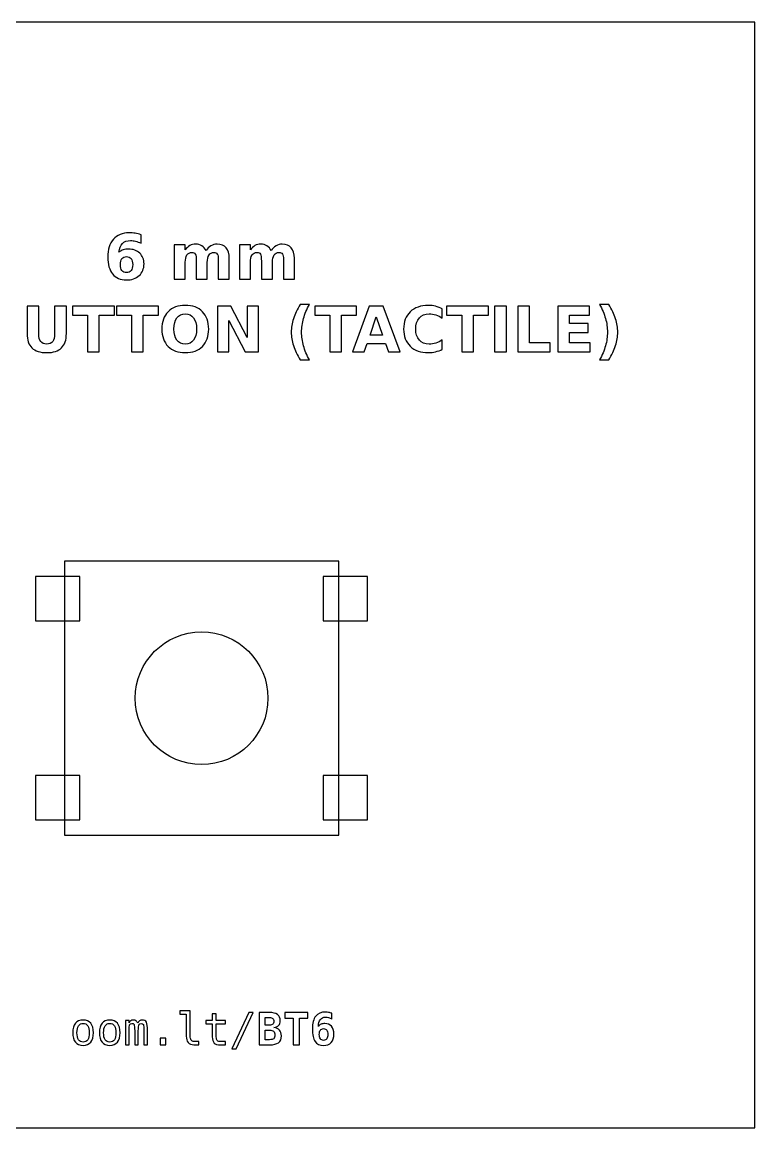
# Model space of a CAD drawing. Extents: x -117.5 to -92.5, y -161 to -136.
# Drawn here: x -109.05 to -92.5, y -161 to -136 of the extents above; entities that cross this region are included whole.
import ezdxf

# ---------------------------------------------------------------- set-up
doc = ezdxf.new("R2010")
doc.units = 0
doc.header["$MEASUREMENT"] = 0
doc.layers.add('LAYER_1', color=7, linetype='CONTINUOUS')

msp = doc.modelspace()

# ---------------------------------------------------------------- linework, layer by layer
at = {"layer": 'LAYER_1', "color": 7}
for points in [[(-117.5, -161), (-92.5, -161), (-92.5, -136), (-117.5, -136), (-117.5, -161)], [(-108.1, -154.3855), (-101.9, -154.3855), (-101.9, -148.1855), (-108.1, -148.1855), (-108.1, -154.3855)], [(-108.75, -149.5355), (-107.75, -149.5355), (-107.75, -148.5355), (-108.75, -148.5355), (-108.75, -149.5355)], [(-102.25, -149.5355), (-101.25, -149.5355), (-101.25, -148.5355), (-102.25, -148.5355), (-102.25, -149.5355)], [(-108.75, -154.0355), (-107.75, -154.0355), (-107.75, -153.0355), (-108.75, -153.0355), (-108.75, -154.0355)], [(-102.25, -154.0355), (-101.25, -154.0355), (-101.25, -153.0355), (-102.25, -153.0355), (-102.25, -154.0355)]]:
    msp.add_lwpolyline(points, close=True, dxfattribs=at)
msp.add_ellipse((-105, -151.2855), major_axis=(0, 1.5), ratio=1, dxfattribs=at)
at = {"layer": 'LAYER_1'}
for points, knots in [([(-106.3686, -140.8082), (-106.3686, -140.8082), (-106.3686, -140.9985), (-106.3686, -140.9985), (-106.3686, -140.9985), (-106.4123, -140.9778), (-106.4532, -140.9625), (-106.4918, -140.9526), (-106.4918, -140.9526), (-106.5304, -140.9427), (-106.5682, -140.9378), (-106.6049, -140.9378), (-106.6049, -140.9378), (-106.684, -140.9378), (-106.7453, -140.9597), (-106.7895, -141.0037), (-106.7895, -141.0037), (-106.8335, -141.0474), (-106.8594, -141.1125), (-106.8667, -141.1989), (-106.8667, -141.1989), (-106.8364, -141.1765), (-106.8034, -141.1596), (-106.7681, -141.1483), (-106.7681, -141.1483), (-106.7329, -141.137), (-106.6943, -141.1314), (-106.6524, -141.1314), (-106.6524, -141.1314), (-106.5473, -141.1314), (-106.4624, -141.1622), (-106.398, -141.2238), (-106.398, -141.2238), (-106.3333, -141.2852), (-106.3011, -141.3658), (-106.3011, -141.4656), (-106.3011, -141.4656), (-106.3011, -141.5759), (-106.3371, -141.6641), (-106.4093, -141.7306), (-106.4093, -141.7306), (-106.4812, -141.7969), (-106.5781, -141.8301), (-106.6992, -141.8301), (-106.6992, -141.8301), (-106.8328, -141.8301), (-106.9363, -141.7849), (-107.0097, -141.6946), (-107.0097, -141.6946), (-107.0828, -141.6045), (-107.1195, -141.4764), (-107.1195, -141.3106), (-107.1195, -141.3106), (-107.1195, -141.1408), (-107.0767, -141.0072), (-106.9911, -140.9101), (-106.9911, -140.9101), (-106.9053, -140.8129), (-106.7879, -140.7642), (-106.6386, -140.7642), (-106.6386, -140.7642), (-106.5913, -140.7642), (-106.5454, -140.768), (-106.5007, -140.7753), (-106.5007, -140.7753), (-106.4563, -140.7826), (-106.4123, -140.7936), (-106.3686, -140.8082)], [0, 0, 0, 0, 0.0588235, 0.0588235, 0.0588235, 0.0588235, 0.1176471, 0.1176471, 0.1176471, 0.1176471, 0.1764706, 0.1764706, 0.1764706, 0.1764706, 0.2352941, 0.2352941, 0.2352941, 0.2352941, 0.2941176, 0.2941176, 0.2941176, 0.2941176, 0.3529412, 0.3529412, 0.3529412, 0.3529412, 0.4117647, 0.4117647, 0.4117647, 0.4117647, 0.4705882, 0.4705882, 0.4705882, 0.4705882, 0.5294118, 0.5294118, 0.5294118, 0.5294118, 0.5882353, 0.5882353, 0.5882353, 0.5882353, 0.6470588, 0.6470588, 0.6470588, 0.6470588, 0.7058824, 0.7058824, 0.7058824, 0.7058824, 0.7647059, 0.7647059, 0.7647059, 0.7647059, 0.8235294, 0.8235294, 0.8235294, 0.8235294, 0.8823529, 0.8823529, 0.8823529, 0.8823529, 0.9411765, 0.9411765, 0.9411765, 0.9411765, 1, 1, 1, 1]), ([(-104.9001, -141.1666), (-104.8688, -141.1189), (-104.8319, -141.0824), (-104.7888, -141.0575), (-104.7888, -141.0575), (-104.7458, -141.0323), (-104.6988, -141.0199), (-104.6473, -141.0199), (-104.6473, -141.0199), (-104.5586, -141.0199), (-104.4911, -141.0472), (-104.4448, -141.102), (-104.4448, -141.102), (-104.3984, -141.1565), (-104.3751, -141.236), (-104.3751, -141.3402), (-104.3751, -141.3402), (-104.3751, -141.3402), (-104.3751, -141.8101), (-104.3751, -141.8101), (-104.3751, -141.8101), (-104.3751, -141.8101), (-104.6233, -141.8101), (-104.6233, -141.8101), (-104.6233, -141.8101), (-104.6233, -141.8101), (-104.6233, -141.4077), (-104.6233, -141.4077), (-104.6233, -141.4077), (-104.6228, -141.4018), (-104.6226, -141.3957), (-104.6223, -141.3891), (-104.6223, -141.3891), (-104.6221, -141.3828), (-104.6219, -141.3736), (-104.6219, -141.3616), (-104.6219, -141.3616), (-104.6219, -141.307), (-104.6298, -141.2673), (-104.6461, -141.2428), (-104.6461, -141.2428), (-104.6621, -141.2181), (-104.6879, -141.2059), (-104.7237, -141.2059), (-104.7237, -141.2059), (-104.7707, -141.2059), (-104.8067, -141.2252), (-104.8323, -141.2638), (-104.8323, -141.2638), (-104.8577, -141.3023), (-104.8709, -141.3581), (-104.8719, -141.4312), (-104.8719, -141.4312), (-104.8719, -141.4312), (-104.8719, -141.8101), (-104.8719, -141.8101), (-104.8719, -141.8101), (-104.8719, -141.8101), (-105.12, -141.8101), (-105.12, -141.8101), (-105.12, -141.8101), (-105.12, -141.8101), (-105.12, -141.4077), (-105.12, -141.4077), (-105.12, -141.4077), (-105.12, -141.3223), (-105.1273, -141.2673), (-105.1421, -141.2428), (-105.1421, -141.2428), (-105.1567, -141.2181), (-105.1828, -141.2059), (-105.2204, -141.2059), (-105.2204, -141.2059), (-105.2679, -141.2059), (-105.3044, -141.2254), (-105.33, -141.2642), (-105.33, -141.2642), (-105.3556, -141.303), (-105.3686, -141.3583), (-105.3686, -141.4305), (-105.3686, -141.4305), (-105.3686, -141.4305), (-105.3686, -141.8101), (-105.3686, -141.8101), (-105.3686, -141.8101), (-105.3686, -141.8101), (-105.6167, -141.8101), (-105.6167, -141.8101), (-105.6167, -141.8101), (-105.6167, -141.8101), (-105.6167, -141.0385), (-105.6167, -141.0385), (-105.6167, -141.0385), (-105.6167, -141.0385), (-105.3686, -141.0385), (-105.3686, -141.0385), (-105.3686, -141.0385), (-105.3686, -141.0385), (-105.3686, -141.1516), (-105.3686, -141.1516), (-105.3686, -141.1516), (-105.3382, -141.1078), (-105.3034, -141.0752), (-105.2641, -141.053), (-105.2641, -141.053), (-105.2249, -141.0309), (-105.1816, -141.0199), (-105.1343, -141.0199), (-105.1343, -141.0199), (-105.0812, -141.0199), (-105.0339, -141.0328), (-104.9932, -141.0585), (-104.9932, -141.0585), (-104.9523, -141.0843), (-104.9212, -141.1203), (-104.9001, -141.1666)], [0, 0, 0, 0, 0.0344828, 0.0344828, 0.0344828, 0.0344828, 0.0689655, 0.0689655, 0.0689655, 0.0689655, 0.1034483, 0.1034483, 0.1034483, 0.1034483, 0.137931, 0.137931, 0.137931, 0.137931, 0.1724138, 0.1724138, 0.1724138, 0.1724138, 0.2068966, 0.2068966, 0.2068966, 0.2068966, 0.2413793, 0.2413793, 0.2413793, 0.2413793, 0.2758621, 0.2758621, 0.2758621, 0.2758621, 0.3103448, 0.3103448, 0.3103448, 0.3103448, 0.3448276, 0.3448276, 0.3448276, 0.3448276, 0.3793103, 0.3793103, 0.3793103, 0.3793103, 0.4137931, 0.4137931, 0.4137931, 0.4137931, 0.4482759, 0.4482759, 0.4482759, 0.4482759, 0.4827586, 0.4827586, 0.4827586, 0.4827586, 0.5172414, 0.5172414, 0.5172414, 0.5172414, 0.5517241, 0.5517241, 0.5517241, 0.5517241, 0.5862069, 0.5862069, 0.5862069, 0.5862069, 0.6206897, 0.6206897, 0.6206897, 0.6206897, 0.6551724, 0.6551724, 0.6551724, 0.6551724, 0.6896552, 0.6896552, 0.6896552, 0.6896552, 0.7241379, 0.7241379, 0.7241379, 0.7241379, 0.7586207, 0.7586207, 0.7586207, 0.7586207, 0.7931034, 0.7931034, 0.7931034, 0.7931034, 0.8275862, 0.8275862, 0.8275862, 0.8275862, 0.862069, 0.862069, 0.862069, 0.862069, 0.8965517, 0.8965517, 0.8965517, 0.8965517, 0.9310345, 0.9310345, 0.9310345, 0.9310345, 0.9655172, 0.9655172, 0.9655172, 0.9655172, 1, 1, 1, 1]), ([(-103.4297, -141.1666), (-103.3984, -141.1189), (-103.3615, -141.0824), (-103.3184, -141.0575), (-103.3184, -141.0575), (-103.2754, -141.0323), (-103.2284, -141.0199), (-103.1769, -141.0199), (-103.1769, -141.0199), (-103.0882, -141.0199), (-103.0207, -141.0472), (-102.9744, -141.102), (-102.9744, -141.102), (-102.928, -141.1565), (-102.9047, -141.236), (-102.9047, -141.3402), (-102.9047, -141.3402), (-102.9047, -141.3402), (-102.9047, -141.8101), (-102.9047, -141.8101), (-102.9047, -141.8101), (-102.9047, -141.8101), (-103.1529, -141.8101), (-103.1529, -141.8101), (-103.1529, -141.8101), (-103.1529, -141.8101), (-103.1529, -141.4077), (-103.1529, -141.4077), (-103.1529, -141.4077), (-103.1524, -141.4018), (-103.1522, -141.3957), (-103.1519, -141.3891), (-103.1519, -141.3891), (-103.1517, -141.3828), (-103.1515, -141.3736), (-103.1515, -141.3616), (-103.1515, -141.3616), (-103.1515, -141.307), (-103.1594, -141.2673), (-103.1757, -141.2428), (-103.1757, -141.2428), (-103.1917, -141.2181), (-103.2175, -141.2059), (-103.2533, -141.2059), (-103.2533, -141.2059), (-103.3003, -141.2059), (-103.3363, -141.2252), (-103.3619, -141.2638), (-103.3619, -141.2638), (-103.3873, -141.3023), (-103.4005, -141.3581), (-103.4015, -141.4312), (-103.4015, -141.4312), (-103.4015, -141.4312), (-103.4015, -141.8101), (-103.4015, -141.8101), (-103.4015, -141.8101), (-103.4015, -141.8101), (-103.6496, -141.8101), (-103.6496, -141.8101), (-103.6496, -141.8101), (-103.6496, -141.8101), (-103.6496, -141.4077), (-103.6496, -141.4077), (-103.6496, -141.4077), (-103.6496, -141.3223), (-103.6569, -141.2673), (-103.6717, -141.2428), (-103.6717, -141.2428), (-103.6863, -141.2181), (-103.7124, -141.2059), (-103.75, -141.2059), (-103.75, -141.2059), (-103.7975, -141.2059), (-103.834, -141.2254), (-103.8596, -141.2642), (-103.8596, -141.2642), (-103.8852, -141.303), (-103.8982, -141.3583), (-103.8982, -141.4305), (-103.8982, -141.4305), (-103.8982, -141.4305), (-103.8982, -141.8101), (-103.8982, -141.8101), (-103.8982, -141.8101), (-103.8982, -141.8101), (-104.1463, -141.8101), (-104.1463, -141.8101), (-104.1463, -141.8101), (-104.1463, -141.8101), (-104.1463, -141.0385), (-104.1463, -141.0385), (-104.1463, -141.0385), (-104.1463, -141.0385), (-103.8982, -141.0385), (-103.8982, -141.0385), (-103.8982, -141.0385), (-103.8982, -141.0385), (-103.8982, -141.1516), (-103.8982, -141.1516), (-103.8982, -141.1516), (-103.8678, -141.1078), (-103.833, -141.0752), (-103.7937, -141.053), (-103.7937, -141.053), (-103.7545, -141.0309), (-103.7112, -141.0199), (-103.6639, -141.0199), (-103.6639, -141.0199), (-103.6108, -141.0199), (-103.5635, -141.0328), (-103.5228, -141.0585), (-103.5228, -141.0585), (-103.4819, -141.0843), (-103.4508, -141.1203), (-103.4297, -141.1666)], [0, 0, 0, 0, 0.0344828, 0.0344828, 0.0344828, 0.0344828, 0.0689655, 0.0689655, 0.0689655, 0.0689655, 0.1034483, 0.1034483, 0.1034483, 0.1034483, 0.137931, 0.137931, 0.137931, 0.137931, 0.1724138, 0.1724138, 0.1724138, 0.1724138, 0.2068966, 0.2068966, 0.2068966, 0.2068966, 0.2413793, 0.2413793, 0.2413793, 0.2413793, 0.2758621, 0.2758621, 0.2758621, 0.2758621, 0.3103448, 0.3103448, 0.3103448, 0.3103448, 0.3448276, 0.3448276, 0.3448276, 0.3448276, 0.3793103, 0.3793103, 0.3793103, 0.3793103, 0.4137931, 0.4137931, 0.4137931, 0.4137931, 0.4482759, 0.4482759, 0.4482759, 0.4482759, 0.4827586, 0.4827586, 0.4827586, 0.4827586, 0.5172414, 0.5172414, 0.5172414, 0.5172414, 0.5517241, 0.5517241, 0.5517241, 0.5517241, 0.5862069, 0.5862069, 0.5862069, 0.5862069, 0.6206897, 0.6206897, 0.6206897, 0.6206897, 0.6551724, 0.6551724, 0.6551724, 0.6551724, 0.6896552, 0.6896552, 0.6896552, 0.6896552, 0.7241379, 0.7241379, 0.7241379, 0.7241379, 0.7586207, 0.7586207, 0.7586207, 0.7586207, 0.7931034, 0.7931034, 0.7931034, 0.7931034, 0.8275862, 0.8275862, 0.8275862, 0.8275862, 0.862069, 0.862069, 0.862069, 0.862069, 0.8965517, 0.8965517, 0.8965517, 0.8965517, 0.9310345, 0.9310345, 0.9310345, 0.9310345, 0.9655172, 0.9655172, 0.9655172, 0.9655172, 1, 1, 1, 1]), ([(-106.6964, -141.3023), (-106.743, -141.3023), (-106.7778, -141.3174), (-106.8008, -141.3475), (-106.8008, -141.3475), (-106.8241, -141.3776), (-106.8356, -141.4228), (-106.8356, -141.4827), (-106.8356, -141.4827), (-106.8356, -141.5429), (-106.8241, -141.5881), (-106.8008, -141.6182), (-106.8008, -141.6182), (-106.7778, -141.6483), (-106.743, -141.6633), (-106.6964, -141.6633), (-106.6964, -141.6633), (-106.6496, -141.6633), (-106.6146, -141.6483), (-106.5915, -141.6182), (-106.5915, -141.6182), (-106.5682, -141.5881), (-106.5567, -141.5429), (-106.5567, -141.4827), (-106.5567, -141.4827), (-106.5567, -141.4228), (-106.5682, -141.3776), (-106.5915, -141.3475), (-106.5915, -141.3475), (-106.6146, -141.3174), (-106.6496, -141.3023), (-106.6964, -141.3023)], [0, 0, 0, 0, 0.125, 0.125, 0.125, 0.125, 0.25, 0.25, 0.25, 0.25, 0.375, 0.375, 0.375, 0.375, 0.5, 0.5, 0.5, 0.5, 0.625, 0.625, 0.625, 0.625, 0.75, 0.75, 0.75, 0.75, 0.875, 0.875, 0.875, 0.875, 1, 1, 1, 1]), ([(-108.9424, -142.4239), (-108.9424, -142.4239), (-108.6771, -142.4239), (-108.6771, -142.4239), (-108.6771, -142.4239), (-108.6771, -142.4239), (-108.6771, -143.0406), (-108.6771, -143.0406), (-108.6771, -143.0406), (-108.6771, -143.1255), (-108.6633, -143.1864), (-108.6355, -143.2228), (-108.6355, -143.2228), (-108.6077, -143.2593), (-108.5624, -143.2776), (-108.4993, -143.2776), (-108.4993, -143.2776), (-108.4358, -143.2776), (-108.3902, -143.2593), (-108.3625, -143.2228), (-108.3625, -143.2228), (-108.3347, -143.1864), (-108.3208, -143.1255), (-108.3208, -143.0406), (-108.3208, -143.0406), (-108.3208, -143.0406), (-108.3208, -142.4239), (-108.3208, -142.4239), (-108.3208, -142.4239), (-108.3208, -142.4239), (-108.0555, -142.4239), (-108.0555, -142.4239), (-108.0555, -142.4239), (-108.0555, -142.4239), (-108.0555, -143.0406), (-108.0555, -143.0406), (-108.0555, -143.0406), (-108.0555, -143.1861), (-108.092, -143.2946), (-108.1651, -143.3658), (-108.1651, -143.3658), (-108.238, -143.4371), (-108.3495, -143.4726), (-108.4993, -143.4726), (-108.4993, -143.4726), (-108.6487, -143.4726), (-108.7599, -143.4371), (-108.8328, -143.3658), (-108.8328, -143.3658), (-108.906, -143.2946), (-108.9424, -143.1861), (-108.9424, -143.0406), (-108.9424, -143.0406), (-108.9424, -143.0406), (-108.9424, -142.4239), (-108.9424, -142.4239)], [0, 0, 0, 0, 0.0714286, 0.0714286, 0.0714286, 0.0714286, 0.1428571, 0.1428571, 0.1428571, 0.1428571, 0.2142857, 0.2142857, 0.2142857, 0.2142857, 0.2857143, 0.2857143, 0.2857143, 0.2857143, 0.3571429, 0.3571429, 0.3571429, 0.3571429, 0.4285714, 0.4285714, 0.4285714, 0.4285714, 0.5, 0.5, 0.5, 0.5, 0.5714286, 0.5714286, 0.5714286, 0.5714286, 0.6428571, 0.6428571, 0.6428571, 0.6428571, 0.7142857, 0.7142857, 0.7142857, 0.7142857, 0.7857143, 0.7857143, 0.7857143, 0.7857143, 0.8571429, 0.8571429, 0.8571429, 0.8571429, 0.9285714, 0.9285714, 0.9285714, 0.9285714, 1, 1, 1, 1]), ([(-107.9194, -142.4239), (-107.9194, -142.4239), (-106.9714, -142.4239), (-106.9714, -142.4239), (-106.9714, -142.4239), (-106.9714, -142.4239), (-106.9714, -142.6245), (-106.9714, -142.6245), (-106.9714, -142.6245), (-106.9714, -142.6245), (-107.3124, -142.6245), (-107.3124, -142.6245), (-107.3124, -142.6245), (-107.3124, -142.6245), (-107.3124, -143.4526), (-107.3124, -143.4526), (-107.3124, -143.4526), (-107.3124, -143.4526), (-107.5777, -143.4526), (-107.5777, -143.4526), (-107.5777, -143.4526), (-107.5777, -143.4526), (-107.5777, -142.6245), (-107.5777, -142.6245), (-107.5777, -142.6245), (-107.5777, -142.6245), (-107.9194, -142.6245), (-107.9194, -142.6245), (-107.9194, -142.6245), (-107.9194, -142.6245), (-107.9194, -142.4239), (-107.9194, -142.4239)], [0, 0, 0, 0, 0.125, 0.125, 0.125, 0.125, 0.25, 0.25, 0.25, 0.25, 0.375, 0.375, 0.375, 0.375, 0.5, 0.5, 0.5, 0.5, 0.625, 0.625, 0.625, 0.625, 0.75, 0.75, 0.75, 0.75, 0.875, 0.875, 0.875, 0.875, 1, 1, 1, 1]), ([(-106.9243, -142.4239), (-106.9243, -142.4239), (-105.9763, -142.4239), (-105.9763, -142.4239), (-105.9763, -142.4239), (-105.9763, -142.4239), (-105.9763, -142.6245), (-105.9763, -142.6245), (-105.9763, -142.6245), (-105.9763, -142.6245), (-106.3173, -142.6245), (-106.3173, -142.6245), (-106.3173, -142.6245), (-106.3173, -142.6245), (-106.3173, -143.4526), (-106.3173, -143.4526), (-106.3173, -143.4526), (-106.3173, -143.4526), (-106.5826, -143.4526), (-106.5826, -143.4526), (-106.5826, -143.4526), (-106.5826, -143.4526), (-106.5826, -142.6245), (-106.5826, -142.6245), (-106.5826, -142.6245), (-106.5826, -142.6245), (-106.9243, -142.6245), (-106.9243, -142.6245), (-106.9243, -142.6245), (-106.9243, -142.6245), (-106.9243, -142.4239), (-106.9243, -142.4239)], [0, 0, 0, 0, 0.125, 0.125, 0.125, 0.125, 0.25, 0.25, 0.25, 0.25, 0.375, 0.375, 0.375, 0.375, 0.5, 0.5, 0.5, 0.5, 0.625, 0.625, 0.625, 0.625, 0.75, 0.75, 0.75, 0.75, 0.875, 0.875, 0.875, 0.875, 1, 1, 1, 1]), ([(-105.369, -142.4053), (-105.2037, -142.4053), (-105.0741, -142.4526), (-104.9805, -142.5474), (-104.9805, -142.5474), (-104.8867, -142.6419), (-104.8399, -142.7724), (-104.8399, -142.9392), (-104.8399, -142.9392), (-104.8399, -143.1055), (-104.8867, -143.236), (-104.9805, -143.3305), (-104.9805, -143.3305), (-105.0741, -143.4253), (-105.2037, -143.4726), (-105.369, -143.4726), (-105.369, -143.4726), (-105.5339, -143.4726), (-105.6632, -143.4253), (-105.7573, -143.3305), (-105.7573, -143.3305), (-105.8511, -143.236), (-105.8982, -143.1055), (-105.8982, -142.9392), (-105.8982, -142.9392), (-105.8982, -142.7724), (-105.8511, -142.6419), (-105.7573, -142.5474), (-105.7573, -142.5474), (-105.6632, -142.4526), (-105.5339, -142.4053), (-105.369, -142.4053)], [0, 0, 0, 0, 0.125, 0.125, 0.125, 0.125, 0.25, 0.25, 0.25, 0.25, 0.375, 0.375, 0.375, 0.375, 0.5, 0.5, 0.5, 0.5, 0.625, 0.625, 0.625, 0.625, 0.75, 0.75, 0.75, 0.75, 0.875, 0.875, 0.875, 0.875, 1, 1, 1, 1]), ([(-104.6392, -142.4239), (-104.6392, -142.4239), (-104.3429, -142.4239), (-104.3429, -142.4239), (-104.3429, -142.4239), (-104.3429, -142.4239), (-103.9687, -143.1295), (-103.9687, -143.1295), (-103.9687, -143.1295), (-103.9687, -143.1295), (-103.9687, -142.4239), (-103.9687, -142.4239), (-103.9687, -142.4239), (-103.9687, -142.4239), (-103.7173, -142.4239), (-103.7173, -142.4239), (-103.7173, -142.4239), (-103.7173, -142.4239), (-103.7173, -143.4526), (-103.7173, -143.4526), (-103.7173, -143.4526), (-103.7173, -143.4526), (-104.0136, -143.4526), (-104.0136, -143.4526), (-104.0136, -143.4526), (-104.0136, -143.4526), (-104.3878, -142.747), (-104.3878, -142.747), (-104.3878, -142.747), (-104.3878, -142.747), (-104.3878, -143.4526), (-104.3878, -143.4526), (-104.3878, -143.4526), (-104.3878, -143.4526), (-104.6392, -143.4526), (-104.6392, -143.4526), (-104.6392, -143.4526), (-104.6392, -143.4526), (-104.6392, -142.4239), (-104.6392, -142.4239)], [0, 0, 0, 0, 0.1, 0.1, 0.1, 0.1, 0.2, 0.2, 0.2, 0.2, 0.3, 0.3, 0.3, 0.3, 0.4, 0.4, 0.4, 0.4, 0.5, 0.5, 0.5, 0.5, 0.6, 0.6, 0.6, 0.6, 0.7, 0.7, 0.7, 0.7, 0.8, 0.8, 0.8, 0.8, 0.9, 0.9, 0.9, 0.9, 1, 1, 1, 1]), ([(-102.5646, -143.6386), (-102.5646, -143.6386), (-102.7692, -143.6386), (-102.7692, -143.6386), (-102.7692, -143.6386), (-102.8395, -143.5253), (-102.8915, -143.4173), (-102.9249, -143.315), (-102.9249, -143.315), (-102.9585, -143.2129), (-102.9752, -143.1116), (-102.9752, -143.0109), (-102.9752, -143.0109), (-102.9752, -142.9103), (-102.9583, -142.8084), (-102.9247, -142.7054), (-102.9247, -142.7054), (-102.8908, -142.6022), (-102.8391, -142.4945), (-102.7692, -142.3818), (-102.7692, -142.3818), (-102.7692, -142.3818), (-102.5646, -142.3818), (-102.5646, -142.3818), (-102.5646, -142.3818), (-102.6234, -142.4907), (-102.6674, -142.5972), (-102.6968, -142.7012), (-102.6968, -142.7012), (-102.7262, -142.8051), (-102.741, -142.9079), (-102.741, -143.0095), (-102.741, -143.0095), (-102.741, -143.1111), (-102.7264, -143.2139), (-102.6973, -143.3183), (-102.6973, -143.3183), (-102.6681, -143.4225), (-102.6239, -143.5293), (-102.5646, -143.6386)], [0, 0, 0, 0, 0.1, 0.1, 0.1, 0.1, 0.2, 0.2, 0.2, 0.2, 0.3, 0.3, 0.3, 0.3, 0.4, 0.4, 0.4, 0.4, 0.5, 0.5, 0.5, 0.5, 0.6, 0.6, 0.6, 0.6, 0.7, 0.7, 0.7, 0.7, 0.8, 0.8, 0.8, 0.8, 0.9, 0.9, 0.9, 0.9, 1, 1, 1, 1]), ([(-102.4449, -142.4239), (-102.4449, -142.4239), (-101.4969, -142.4239), (-101.4969, -142.4239), (-101.4969, -142.4239), (-101.4969, -142.4239), (-101.4969, -142.6245), (-101.4969, -142.6245), (-101.4969, -142.6245), (-101.4969, -142.6245), (-101.8379, -142.6245), (-101.8379, -142.6245), (-101.8379, -142.6245), (-101.8379, -142.6245), (-101.8379, -143.4526), (-101.8379, -143.4526), (-101.8379, -143.4526), (-101.8379, -143.4526), (-102.1032, -143.4526), (-102.1032, -143.4526), (-102.1032, -143.4526), (-102.1032, -143.4526), (-102.1032, -142.6245), (-102.1032, -142.6245), (-102.1032, -142.6245), (-102.1032, -142.6245), (-102.4449, -142.6245), (-102.4449, -142.6245), (-102.4449, -142.6245), (-102.4449, -142.6245), (-102.4449, -142.4239), (-102.4449, -142.4239)], [0, 0, 0, 0, 0.125, 0.125, 0.125, 0.125, 0.25, 0.25, 0.25, 0.25, 0.375, 0.375, 0.375, 0.375, 0.5, 0.5, 0.5, 0.5, 0.625, 0.625, 0.625, 0.625, 0.75, 0.75, 0.75, 0.75, 0.875, 0.875, 0.875, 0.875, 1, 1, 1, 1]), ([(-100.8449, -143.2654), (-100.8449, -143.2654), (-101.2598, -143.2654), (-101.2598, -143.2654), (-101.2598, -143.2654), (-101.2598, -143.2654), (-101.3252, -143.4526), (-101.3252, -143.4526), (-101.3252, -143.4526), (-101.3252, -143.4526), (-101.5919, -143.4526), (-101.5919, -143.4526), (-101.5919, -143.4526), (-101.5919, -143.4526), (-101.2109, -142.4239), (-101.2109, -142.4239), (-101.2109, -142.4239), (-101.2109, -142.4239), (-100.8946, -142.4239), (-100.8946, -142.4239), (-100.8946, -142.4239), (-100.8946, -142.4239), (-100.5136, -143.4526), (-100.5136, -143.4526), (-100.5136, -143.4526), (-100.5136, -143.4526), (-100.7803, -143.4526), (-100.7803, -143.4526), (-100.7803, -143.4526), (-100.7803, -143.4526), (-100.8449, -143.2654), (-100.8449, -143.2654)], [0, 0, 0, 0, 0.125, 0.125, 0.125, 0.125, 0.25, 0.25, 0.25, 0.25, 0.375, 0.375, 0.375, 0.375, 0.5, 0.5, 0.5, 0.5, 0.625, 0.625, 0.625, 0.625, 0.75, 0.75, 0.75, 0.75, 0.875, 0.875, 0.875, 0.875, 1, 1, 1, 1]), ([(-99.5611, -143.3962), (-99.6097, -143.4213), (-99.6605, -143.4404), (-99.7135, -143.4533), (-99.7135, -143.4533), (-99.7661, -143.4662), (-99.8214, -143.4726), (-99.8788, -143.4726), (-99.8788, -143.4726), (-100.05, -143.4726), (-100.1857, -143.4246), (-100.2859, -143.3289), (-100.2859, -143.3289), (-100.3861, -143.2332), (-100.4362, -143.1034), (-100.4362, -142.9392), (-100.4362, -142.9392), (-100.4362, -142.7748), (-100.3861, -142.6447), (-100.2859, -142.549), (-100.2859, -142.549), (-100.1857, -142.4533), (-100.05, -142.4053), (-99.8788, -142.4053), (-99.8788, -142.4053), (-99.8214, -142.4053), (-99.7661, -142.4117), (-99.7135, -142.4246), (-99.7135, -142.4246), (-99.6605, -142.4375), (-99.6097, -142.4566), (-99.5611, -142.4818), (-99.5611, -142.4818), (-99.5611, -142.4818), (-99.5611, -142.6946), (-99.5611, -142.6946), (-99.5611, -142.6946), (-99.6102, -142.661), (-99.6587, -142.6365), (-99.7064, -142.621), (-99.7064, -142.621), (-99.7541, -142.6052), (-99.8045, -142.5975), (-99.8574, -142.5975), (-99.8574, -142.5975), (-99.9519, -142.5975), (-100.0265, -142.6278), (-100.0806, -142.6885), (-100.0806, -142.6885), (-100.1349, -142.7492), (-100.162, -142.8327), (-100.162, -142.9392), (-100.162, -142.9392), (-100.162, -143.0455), (-100.1349, -143.1288), (-100.0806, -143.1894), (-100.0806, -143.1894), (-100.0265, -143.2501), (-99.9519, -143.2804), (-99.8574, -143.2804), (-99.8574, -143.2804), (-99.8045, -143.2804), (-99.7541, -143.2727), (-99.7064, -143.2569), (-99.7064, -143.2569), (-99.6587, -143.2414), (-99.6102, -143.2169), (-99.5611, -143.1833), (-99.5611, -143.1833), (-99.5611, -143.1833), (-99.5611, -143.3962), (-99.5611, -143.3962)], [0, 0, 0, 0, 0.0555556, 0.0555556, 0.0555556, 0.0555556, 0.1111111, 0.1111111, 0.1111111, 0.1111111, 0.1666667, 0.1666667, 0.1666667, 0.1666667, 0.2222222, 0.2222222, 0.2222222, 0.2222222, 0.2777778, 0.2777778, 0.2777778, 0.2777778, 0.3333333, 0.3333333, 0.3333333, 0.3333333, 0.3888889, 0.3888889, 0.3888889, 0.3888889, 0.4444444, 0.4444444, 0.4444444, 0.4444444, 0.5, 0.5, 0.5, 0.5, 0.5555556, 0.5555556, 0.5555556, 0.5555556, 0.6111111, 0.6111111, 0.6111111, 0.6111111, 0.6666667, 0.6666667, 0.6666667, 0.6666667, 0.7222222, 0.7222222, 0.7222222, 0.7222222, 0.7777778, 0.7777778, 0.7777778, 0.7777778, 0.8333333, 0.8333333, 0.8333333, 0.8333333, 0.8888889, 0.8888889, 0.8888889, 0.8888889, 0.9444444, 0.9444444, 0.9444444, 0.9444444, 1, 1, 1, 1]), ([(-99.4642, -142.4239), (-99.4642, -142.4239), (-98.5162, -142.4239), (-98.5162, -142.4239), (-98.5162, -142.4239), (-98.5162, -142.4239), (-98.5162, -142.6245), (-98.5162, -142.6245), (-98.5162, -142.6245), (-98.5162, -142.6245), (-98.8572, -142.6245), (-98.8572, -142.6245), (-98.8572, -142.6245), (-98.8572, -142.6245), (-98.8572, -143.4526), (-98.8572, -143.4526), (-98.8572, -143.4526), (-98.8572, -143.4526), (-99.1225, -143.4526), (-99.1225, -143.4526), (-99.1225, -143.4526), (-99.1225, -143.4526), (-99.1225, -142.6245), (-99.1225, -142.6245), (-99.1225, -142.6245), (-99.1225, -142.6245), (-99.4642, -142.6245), (-99.4642, -142.6245), (-99.4642, -142.6245), (-99.4642, -142.6245), (-99.4642, -142.4239), (-99.4642, -142.4239)], [0, 0, 0, 0, 0.125, 0.125, 0.125, 0.125, 0.25, 0.25, 0.25, 0.25, 0.375, 0.375, 0.375, 0.375, 0.5, 0.5, 0.5, 0.5, 0.625, 0.625, 0.625, 0.625, 0.75, 0.75, 0.75, 0.75, 0.875, 0.875, 0.875, 0.875, 1, 1, 1, 1]), ([(-98.3788, -142.4239), (-98.3788, -142.4239), (-98.1135, -142.4239), (-98.1135, -142.4239), (-98.1135, -142.4239), (-98.1135, -142.4239), (-98.1135, -143.4526), (-98.1135, -143.4526), (-98.1135, -143.4526), (-98.1135, -143.4526), (-98.3788, -143.4526), (-98.3788, -143.4526), (-98.3788, -143.4526), (-98.3788, -143.4526), (-98.3788, -142.4239), (-98.3788, -142.4239)], [0, 0, 0, 0, 0.25, 0.25, 0.25, 0.25, 0.5, 0.5, 0.5, 0.5, 0.75, 0.75, 0.75, 0.75, 1, 1, 1, 1]), ([(-97.8539, -142.4239), (-97.8539, -142.4239), (-97.5886, -142.4239), (-97.5886, -142.4239), (-97.5886, -142.4239), (-97.5886, -142.4239), (-97.5886, -143.252), (-97.5886, -143.252), (-97.5886, -143.252), (-97.5886, -143.252), (-97.123, -143.252), (-97.123, -143.252), (-97.123, -143.252), (-97.123, -143.252), (-97.123, -143.4526), (-97.123, -143.4526), (-97.123, -143.4526), (-97.123, -143.4526), (-97.8539, -143.4526), (-97.8539, -143.4526), (-97.8539, -143.4526), (-97.8539, -143.4526), (-97.8539, -142.4239), (-97.8539, -142.4239)], [0, 0, 0, 0, 0.1666667, 0.1666667, 0.1666667, 0.1666667, 0.3333333, 0.3333333, 0.3333333, 0.3333333, 0.5, 0.5, 0.5, 0.5, 0.6666667, 0.6666667, 0.6666667, 0.6666667, 0.8333333, 0.8333333, 0.8333333, 0.8333333, 1, 1, 1, 1]), ([(-96.9548, -142.4239), (-96.9548, -142.4239), (-96.2389, -142.4239), (-96.2389, -142.4239), (-96.2389, -142.4239), (-96.2389, -142.4239), (-96.2389, -142.6245), (-96.2389, -142.6245), (-96.2389, -142.6245), (-96.2389, -142.6245), (-96.6895, -142.6245), (-96.6895, -142.6245), (-96.6895, -142.6245), (-96.6895, -142.6245), (-96.6895, -142.816), (-96.6895, -142.816), (-96.6895, -142.816), (-96.6895, -142.816), (-96.266, -142.816), (-96.266, -142.816), (-96.266, -142.816), (-96.266, -142.816), (-96.266, -143.0166), (-96.266, -143.0166), (-96.266, -143.0166), (-96.266, -143.0166), (-96.6895, -143.0166), (-96.6895, -143.0166), (-96.6895, -143.0166), (-96.6895, -143.0166), (-96.6895, -143.252), (-96.6895, -143.252), (-96.6895, -143.252), (-96.6895, -143.252), (-96.2239, -143.252), (-96.2239, -143.252), (-96.2239, -143.252), (-96.2239, -143.252), (-96.2239, -143.4526), (-96.2239, -143.4526), (-96.2239, -143.4526), (-96.2239, -143.4526), (-96.9548, -143.4526), (-96.9548, -143.4526), (-96.9548, -143.4526), (-96.9548, -143.4526), (-96.9548, -142.4239), (-96.9548, -142.4239)], [0, 0, 0, 0, 0.0833333, 0.0833333, 0.0833333, 0.0833333, 0.1666667, 0.1666667, 0.1666667, 0.1666667, 0.25, 0.25, 0.25, 0.25, 0.3333333, 0.3333333, 0.3333333, 0.3333333, 0.4166667, 0.4166667, 0.4166667, 0.4166667, 0.5, 0.5, 0.5, 0.5, 0.5833333, 0.5833333, 0.5833333, 0.5833333, 0.6666667, 0.6666667, 0.6666667, 0.6666667, 0.75, 0.75, 0.75, 0.75, 0.8333333, 0.8333333, 0.8333333, 0.8333333, 0.9166667, 0.9166667, 0.9166667, 0.9166667, 1, 1, 1, 1]), ([(-96.0075, -143.6386), (-95.9487, -143.5293), (-95.9045, -143.4225), (-95.8751, -143.3183), (-95.8751, -143.3183), (-95.8457, -143.2139), (-95.8311, -143.1111), (-95.8311, -143.0095), (-95.8311, -143.0095), (-95.8311, -142.9079), (-95.8457, -142.8051), (-95.8751, -142.7012), (-95.8751, -142.7012), (-95.9045, -142.5972), (-95.9487, -142.4907), (-96.0075, -142.3818), (-96.0075, -142.3818), (-96.0075, -142.3818), (-95.8029, -142.3818), (-95.8029, -142.3818), (-95.8029, -142.3818), (-95.7331, -142.4945), (-95.6813, -142.6022), (-95.6474, -142.7054), (-95.6474, -142.7054), (-95.6138, -142.8084), (-95.5969, -142.9103), (-95.5969, -143.0109), (-95.5969, -143.0109), (-95.5969, -143.1116), (-95.6136, -143.2129), (-95.6472, -143.315), (-95.6472, -143.315), (-95.6806, -143.4173), (-95.7326, -143.5253), (-95.8029, -143.6386), (-95.8029, -143.6386), (-95.8029, -143.6386), (-96.0075, -143.6386), (-96.0075, -143.6386)], [0, 0, 0, 0, 0.1, 0.1, 0.1, 0.1, 0.2, 0.2, 0.2, 0.2, 0.3, 0.3, 0.3, 0.3, 0.4, 0.4, 0.4, 0.4, 0.5, 0.5, 0.5, 0.5, 0.6, 0.6, 0.6, 0.6, 0.7, 0.7, 0.7, 0.7, 0.8, 0.8, 0.8, 0.8, 0.9, 0.9, 0.9, 0.9, 1, 1, 1, 1]), ([(-105.369, -142.5975), (-105.4499, -142.5975), (-105.5125, -142.6273), (-105.5572, -142.6871), (-105.5572, -142.6871), (-105.6016, -142.7468), (-105.624, -142.8308), (-105.624, -142.9392), (-105.624, -142.9392), (-105.624, -143.0474), (-105.6016, -143.1311), (-105.5572, -143.1908), (-105.5572, -143.1908), (-105.5125, -143.2506), (-105.4499, -143.2804), (-105.369, -143.2804), (-105.369, -143.2804), (-105.2876, -143.2804), (-105.2249, -143.2506), (-105.1802, -143.1908), (-105.1802, -143.1908), (-105.1357, -143.1311), (-105.1134, -143.0474), (-105.1134, -142.9392), (-105.1134, -142.9392), (-105.1134, -142.8308), (-105.1357, -142.7468), (-105.1802, -142.6871), (-105.1802, -142.6871), (-105.2249, -142.6273), (-105.2876, -142.5975), (-105.369, -142.5975)], [0, 0, 0, 0, 0.125, 0.125, 0.125, 0.125, 0.25, 0.25, 0.25, 0.25, 0.375, 0.375, 0.375, 0.375, 0.5, 0.5, 0.5, 0.5, 0.625, 0.625, 0.625, 0.625, 0.75, 0.75, 0.75, 0.75, 0.875, 0.875, 0.875, 0.875, 1, 1, 1, 1]), ([(-101.1937, -143.0744), (-101.1937, -143.0744), (-100.9117, -143.0744), (-100.9117, -143.0744), (-100.9117, -143.0744), (-100.9117, -143.0744), (-101.0524, -142.6652), (-101.0524, -142.6652), (-101.0524, -142.6652), (-101.0524, -142.6652), (-101.1937, -143.0744), (-101.1937, -143.0744)], [0, 0, 0, 0, 0.3333333, 0.3333333, 0.3333333, 0.3333333, 0.6666667, 0.6666667, 0.6666667, 0.6666667, 1, 1, 1, 1]), ([(-105.2577, -158.9235), (-105.2577, -158.9639), (-105.2503, -158.9942), (-105.2355, -159.0147), (-105.2355, -159.0147), (-105.2207, -159.0352), (-105.1988, -159.0455), (-105.1698, -159.0455), (-105.1698, -159.0455), (-105.1698, -159.0455), (-105.0648, -159.0455), (-105.0648, -159.0455), (-105.0648, -159.0455), (-105.0648, -159.0455), (-105.0648, -159.1217), (-105.0648, -159.1217), (-105.0648, -159.1217), (-105.0648, -159.1217), (-105.1785, -159.1217), (-105.1785, -159.1217), (-105.1785, -159.1217), (-105.2323, -159.1217), (-105.2738, -159.1044), (-105.3033, -159.0699), (-105.3033, -159.0699), (-105.3328, -159.0354), (-105.3475, -158.9865), (-105.3475, -158.9235), (-105.3475, -158.9235), (-105.3475, -158.9235), (-105.3475, -158.4268), (-105.3475, -158.4268), (-105.3475, -158.4268), (-105.3475, -158.4268), (-105.4915, -158.4268), (-105.4915, -158.4268), (-105.4915, -158.4268), (-105.4915, -158.4268), (-105.4915, -158.3565), (-105.4915, -158.3565), (-105.4915, -158.3565), (-105.4915, -158.3565), (-105.2577, -158.3565), (-105.2577, -158.3565), (-105.2577, -158.3565), (-105.2577, -158.3565), (-105.2577, -158.9235), (-105.2577, -158.9235)], [0, 0, 0, 0, 0.0833333, 0.0833333, 0.0833333, 0.0833333, 0.1666667, 0.1666667, 0.1666667, 0.1666667, 0.25, 0.25, 0.25, 0.25, 0.3333333, 0.3333333, 0.3333333, 0.3333333, 0.4166667, 0.4166667, 0.4166667, 0.4166667, 0.5, 0.5, 0.5, 0.5, 0.5833333, 0.5833333, 0.5833333, 0.5833333, 0.6666667, 0.6666667, 0.6666667, 0.6666667, 0.75, 0.75, 0.75, 0.75, 0.8333333, 0.8333333, 0.8333333, 0.8333333, 0.9166667, 0.9166667, 0.9166667, 0.9166667, 1, 1, 1, 1]), ([(-104.6677, -158.4195), (-104.6677, -158.4195), (-104.6677, -158.5748), (-104.6677, -158.5748), (-104.6677, -158.5748), (-104.6677, -158.5748), (-104.4635, -158.5748), (-104.4635, -158.5748), (-104.4635, -158.5748), (-104.4635, -158.5748), (-104.4635, -158.6447), (-104.4635, -158.6447), (-104.4635, -158.6447), (-104.4635, -158.6447), (-104.6677, -158.6447), (-104.6677, -158.6447), (-104.6677, -158.6447), (-104.6677, -158.6447), (-104.6677, -158.9415), (-104.6677, -158.9415), (-104.6677, -158.9415), (-104.6677, -158.9819), (-104.6601, -159.01), (-104.6447, -159.0259), (-104.6447, -159.0259), (-104.6294, -159.0419), (-104.6027, -159.0499), (-104.5647, -159.0499), (-104.5647, -159.0499), (-104.5647, -159.0499), (-104.4635, -159.0499), (-104.4635, -159.0499), (-104.4635, -159.0499), (-104.4635, -159.0499), (-104.4635, -159.1217), (-104.4635, -159.1217), (-104.4635, -159.1217), (-104.4635, -159.1217), (-104.5734, -159.1217), (-104.5734, -159.1217), (-104.5734, -159.1217), (-104.6409, -159.1217), (-104.6884, -159.1082), (-104.7161, -159.0812), (-104.7161, -159.0812), (-104.7437, -159.0542), (-104.7576, -159.0075), (-104.7576, -158.9415), (-104.7576, -158.9415), (-104.7576, -158.9415), (-104.7576, -158.6447), (-104.7576, -158.6447), (-104.7576, -158.6447), (-104.7576, -158.6447), (-104.9036, -158.6447), (-104.9036, -158.6447), (-104.9036, -158.6447), (-104.9036, -158.6447), (-104.9036, -158.5748), (-104.9036, -158.5748), (-104.9036, -158.5748), (-104.9036, -158.5748), (-104.7576, -158.5748), (-104.7576, -158.5748), (-104.7576, -158.5748), (-104.7576, -158.5748), (-104.7576, -158.4195), (-104.7576, -158.4195), (-104.7576, -158.4195), (-104.7576, -158.4195), (-104.6677, -158.4195), (-104.6677, -158.4195)], [0, 0, 0, 0, 0.0555556, 0.0555556, 0.0555556, 0.0555556, 0.1111111, 0.1111111, 0.1111111, 0.1111111, 0.1666667, 0.1666667, 0.1666667, 0.1666667, 0.2222222, 0.2222222, 0.2222222, 0.2222222, 0.2777778, 0.2777778, 0.2777778, 0.2777778, 0.3333333, 0.3333333, 0.3333333, 0.3333333, 0.3888889, 0.3888889, 0.3888889, 0.3888889, 0.4444444, 0.4444444, 0.4444444, 0.4444444, 0.5, 0.5, 0.5, 0.5, 0.5555556, 0.5555556, 0.5555556, 0.5555556, 0.6111111, 0.6111111, 0.6111111, 0.6111111, 0.6666667, 0.6666667, 0.6666667, 0.6666667, 0.7222222, 0.7222222, 0.7222222, 0.7222222, 0.7777778, 0.7777778, 0.7777778, 0.7777778, 0.8333333, 0.8333333, 0.8333333, 0.8333333, 0.8888889, 0.8888889, 0.8888889, 0.8888889, 0.9444444, 0.9444444, 0.9444444, 0.9444444, 1, 1, 1, 1]), ([(-103.9313, -158.3926), (-103.9313, -158.3926), (-103.8384, -158.3926), (-103.8384, -158.3926), (-103.8384, -158.3926), (-103.8384, -158.3926), (-104.2223, -159.2145), (-104.2223, -159.2145), (-104.2223, -159.2145), (-104.2223, -159.2145), (-104.3157, -159.2145), (-104.3157, -159.2145), (-104.3157, -159.2145), (-104.3157, -159.2145), (-103.9313, -158.3926), (-103.9313, -158.3926)], [0, 0, 0, 0, 0.25, 0.25, 0.25, 0.25, 0.5, 0.5, 0.5, 0.5, 0.75, 0.75, 0.75, 0.75, 1, 1, 1, 1]), ([(-103.7024, -158.3916), (-103.7024, -158.3916), (-103.4675, -158.3916), (-103.4675, -158.3916), (-103.4675, -158.3916), (-103.3864, -158.3916), (-103.3255, -158.407), (-103.2847, -158.4378), (-103.2847, -158.4378), (-103.2438, -158.4685), (-103.2233, -158.5145), (-103.2233, -158.5756), (-103.2233, -158.5756), (-103.2233, -158.6227), (-103.2353, -158.6592), (-103.2595, -158.6855), (-103.2595, -158.6855), (-103.2835, -158.712), (-103.3189, -158.7272), (-103.3654, -158.7315), (-103.3654, -158.7315), (-103.3097, -158.737), (-103.2679, -158.7557), (-103.2397, -158.7877), (-103.2397, -158.7877), (-103.2115, -158.8195), (-103.1975, -158.8642), (-103.1975, -158.9215), (-103.1975, -158.9215), (-103.1975, -158.9919), (-103.2187, -159.0427), (-103.261, -159.0744), (-103.261, -159.0744), (-103.3034, -159.1059), (-103.3722, -159.1217), (-103.4675, -159.1217), (-103.4675, -159.1217), (-103.4675, -159.1217), (-103.7024, -159.1217), (-103.7024, -159.1217), (-103.7024, -159.1217), (-103.7024, -159.1217), (-103.7024, -158.3916), (-103.7024, -158.3916)], [0, 0, 0, 0, 0.0909091, 0.0909091, 0.0909091, 0.0909091, 0.1818182, 0.1818182, 0.1818182, 0.1818182, 0.2727273, 0.2727273, 0.2727273, 0.2727273, 0.3636364, 0.3636364, 0.3636364, 0.3636364, 0.4545455, 0.4545455, 0.4545455, 0.4545455, 0.5454545, 0.5454545, 0.5454545, 0.5454545, 0.6363636, 0.6363636, 0.6363636, 0.6363636, 0.7272727, 0.7272727, 0.7272727, 0.7272727, 0.8181818, 0.8181818, 0.8181818, 0.8181818, 0.9090909, 0.9090909, 0.9090909, 0.9090909, 1, 1, 1, 1]), ([(-102.7883, -159.1217), (-102.7883, -159.1217), (-102.9323, -159.1217), (-102.9323, -159.1217), (-102.9323, -159.1217), (-102.9323, -159.1217), (-102.9323, -158.5186), (-102.9323, -158.5186), (-102.9323, -158.5186), (-102.9323, -158.5186), (-103.1173, -158.5186), (-103.1173, -158.5186), (-103.1173, -158.5186), (-103.1173, -158.5186), (-103.1173, -158.3926), (-103.1173, -158.3926), (-103.1173, -158.3926), (-103.1173, -158.3926), (-102.6032, -158.3926), (-102.6032, -158.3926), (-102.6032, -158.3926), (-102.6032, -158.3926), (-102.6032, -158.5186), (-102.6032, -158.5186), (-102.6032, -158.5186), (-102.6032, -158.5186), (-102.7883, -158.5186), (-102.7883, -158.5186), (-102.7883, -158.5186), (-102.7883, -158.5186), (-102.7883, -159.1217), (-102.7883, -159.1217)], [0, 0, 0, 0, 0.125, 0.125, 0.125, 0.125, 0.25, 0.25, 0.25, 0.25, 0.375, 0.375, 0.375, 0.375, 0.5, 0.5, 0.5, 0.5, 0.625, 0.625, 0.625, 0.625, 0.75, 0.75, 0.75, 0.75, 0.875, 0.875, 0.875, 0.875, 1, 1, 1, 1]), ([(-102.0563, -158.4098), (-102.0563, -158.4098), (-102.0563, -158.5406), (-102.0563, -158.5406), (-102.0563, -158.5406), (-102.082, -158.526), (-102.1067, -158.515), (-102.1303, -158.5076), (-102.1303, -158.5076), (-102.1538, -158.5003), (-102.1765, -158.4966), (-102.1983, -158.4966), (-102.1983, -158.4966), (-102.2503, -158.4966), (-102.29, -158.5141), (-102.3172, -158.5491), (-102.3172, -158.5491), (-102.3443, -158.5841), (-102.3585, -158.6358), (-102.3598, -158.7042), (-102.3598, -158.7042), (-102.3445, -158.683), (-102.325, -158.6672), (-102.3013, -158.6565), (-102.3013, -158.6565), (-102.2775, -158.646), (-102.2495, -158.6407), (-102.2173, -158.6407), (-102.2173, -158.6407), (-102.1515, -158.6407), (-102.1008, -158.6615), (-102.065, -158.703), (-102.065, -158.703), (-102.0291, -158.7445), (-102.0113, -158.8033), (-102.0113, -158.8795), (-102.0113, -158.8795), (-102.0113, -158.9612), (-102.0315, -159.0245), (-102.0717, -159.0695), (-102.0717, -159.0695), (-102.1118, -159.1144), (-102.1683, -159.1369), (-102.2413, -159.1369), (-102.2413, -159.1369), (-102.3302, -159.1369), (-102.3947, -159.107), (-102.4349, -159.0475), (-102.4349, -159.0475), (-102.475, -158.9879), (-102.4952, -158.8917), (-102.4952, -158.7588), (-102.4952, -158.7588), (-102.4952, -158.6327), (-102.4707, -158.538), (-102.4215, -158.475), (-102.4215, -158.475), (-102.3723, -158.412), (-102.2987, -158.3805), (-102.2003, -158.3805), (-102.2003, -158.3805), (-102.1775, -158.3805), (-102.154, -158.383), (-102.1298, -158.3878), (-102.1298, -158.3878), (-102.1055, -158.3926), (-102.081, -158.4), (-102.0563, -158.4098)], [0, 0, 0, 0, 0.0588235, 0.0588235, 0.0588235, 0.0588235, 0.1176471, 0.1176471, 0.1176471, 0.1176471, 0.1764706, 0.1764706, 0.1764706, 0.1764706, 0.2352941, 0.2352941, 0.2352941, 0.2352941, 0.2941176, 0.2941176, 0.2941176, 0.2941176, 0.3529412, 0.3529412, 0.3529412, 0.3529412, 0.4117647, 0.4117647, 0.4117647, 0.4117647, 0.4705882, 0.4705882, 0.4705882, 0.4705882, 0.5294118, 0.5294118, 0.5294118, 0.5294118, 0.5882353, 0.5882353, 0.5882353, 0.5882353, 0.6470588, 0.6470588, 0.6470588, 0.6470588, 0.7058824, 0.7058824, 0.7058824, 0.7058824, 0.7647059, 0.7647059, 0.7647059, 0.7647059, 0.8235294, 0.8235294, 0.8235294, 0.8235294, 0.8823529, 0.8823529, 0.8823529, 0.8823529, 0.9411765, 0.9411765, 0.9411765, 0.9411765, 1, 1, 1, 1]), ([(-107.6772, -158.5616), (-107.6014, -158.5616), (-107.5434, -158.5861), (-107.5032, -158.6353), (-107.5032, -158.6353), (-107.463, -158.6845), (-107.4429, -158.7557), (-107.4429, -158.8487), (-107.4429, -158.8487), (-107.4429, -158.9422), (-107.4629, -159.0134), (-107.5029, -159.0624), (-107.5029, -159.0624), (-107.5431, -159.1114), (-107.6011, -159.1359), (-107.6772, -159.1359), (-107.6772, -159.1359), (-107.7532, -159.1359), (-107.8111, -159.1114), (-107.8513, -159.0624), (-107.8513, -159.0624), (-107.8913, -159.0134), (-107.9113, -158.9422), (-107.9113, -158.8487), (-107.9113, -158.8487), (-107.9113, -158.7557), (-107.8913, -158.6845), (-107.8513, -158.6353), (-107.8513, -158.6353), (-107.8111, -158.5861), (-107.7532, -158.5616), (-107.6772, -158.5616)], [0, 0, 0, 0, 0.125, 0.125, 0.125, 0.125, 0.25, 0.25, 0.25, 0.25, 0.375, 0.375, 0.375, 0.375, 0.5, 0.5, 0.5, 0.5, 0.625, 0.625, 0.625, 0.625, 0.75, 0.75, 0.75, 0.75, 0.875, 0.875, 0.875, 0.875, 1, 1, 1, 1]), ([(-107.6772, -158.6378), (-107.7229, -158.6378), (-107.7574, -158.6555), (-107.7809, -158.691), (-107.7809, -158.691), (-107.8044, -158.7265), (-107.8161, -158.7792), (-107.8161, -158.8487), (-107.8161, -158.8487), (-107.8161, -158.918), (-107.8044, -158.9705), (-107.7809, -159.0062), (-107.7809, -159.0062), (-107.7574, -159.0419), (-107.7229, -159.0597), (-107.6772, -159.0597), (-107.6772, -159.0597), (-107.6314, -159.0597), (-107.5967, -159.0419), (-107.5732, -159.0062), (-107.5732, -159.0062), (-107.5497, -158.9705), (-107.5381, -158.918), (-107.5381, -158.8487), (-107.5381, -158.8487), (-107.5381, -158.7792), (-107.5497, -158.7265), (-107.5732, -158.691), (-107.5732, -158.691), (-107.5967, -158.6555), (-107.6314, -158.6378), (-107.6772, -158.6378)], [0, 0, 0, 0, 0.125, 0.125, 0.125, 0.125, 0.25, 0.25, 0.25, 0.25, 0.375, 0.375, 0.375, 0.375, 0.5, 0.5, 0.5, 0.5, 0.625, 0.625, 0.625, 0.625, 0.75, 0.75, 0.75, 0.75, 0.875, 0.875, 0.875, 0.875, 1, 1, 1, 1]), ([(-107.0751, -158.5616), (-106.9993, -158.5616), (-106.9413, -158.5861), (-106.9011, -158.6353), (-106.9011, -158.6353), (-106.8609, -158.6845), (-106.8408, -158.7557), (-106.8408, -158.8487), (-106.8408, -158.8487), (-106.8408, -158.9422), (-106.8608, -159.0134), (-106.9008, -159.0624), (-106.9008, -159.0624), (-106.941, -159.1114), (-106.999, -159.1359), (-107.0751, -159.1359), (-107.0751, -159.1359), (-107.1511, -159.1359), (-107.209, -159.1114), (-107.2492, -159.0624), (-107.2492, -159.0624), (-107.2892, -159.0134), (-107.3092, -158.9422), (-107.3092, -158.8487), (-107.3092, -158.8487), (-107.3092, -158.7557), (-107.2892, -158.6845), (-107.2492, -158.6353), (-107.2492, -158.6353), (-107.209, -158.5861), (-107.1511, -158.5616), (-107.0751, -158.5616)], [0, 0, 0, 0, 0.125, 0.125, 0.125, 0.125, 0.25, 0.25, 0.25, 0.25, 0.375, 0.375, 0.375, 0.375, 0.5, 0.5, 0.5, 0.5, 0.625, 0.625, 0.625, 0.625, 0.75, 0.75, 0.75, 0.75, 0.875, 0.875, 0.875, 0.875, 1, 1, 1, 1]), ([(-107.0751, -158.6378), (-107.1208, -158.6378), (-107.1553, -158.6555), (-107.1788, -158.691), (-107.1788, -158.691), (-107.2023, -158.7265), (-107.214, -158.7792), (-107.214, -158.8487), (-107.214, -158.8487), (-107.214, -158.918), (-107.2023, -158.9705), (-107.1788, -159.0062), (-107.1788, -159.0062), (-107.1553, -159.0419), (-107.1208, -159.0597), (-107.0751, -159.0597), (-107.0751, -159.0597), (-107.0293, -159.0597), (-106.9946, -159.0419), (-106.9711, -159.0062), (-106.9711, -159.0062), (-106.9476, -158.9705), (-106.936, -158.918), (-106.936, -158.8487), (-106.936, -158.8487), (-106.936, -158.7792), (-106.9476, -158.7265), (-106.9711, -158.691), (-106.9711, -158.691), (-106.9946, -158.6555), (-107.0293, -158.6378), (-107.0751, -158.6378)], [0, 0, 0, 0, 0.125, 0.125, 0.125, 0.125, 0.25, 0.25, 0.25, 0.25, 0.375, 0.375, 0.375, 0.375, 0.5, 0.5, 0.5, 0.5, 0.625, 0.625, 0.625, 0.625, 0.75, 0.75, 0.75, 0.75, 0.875, 0.875, 0.875, 0.875, 1, 1, 1, 1]), ([(-106.4439, -158.6305), (-106.4329, -158.607), (-106.4187, -158.5896), (-106.4015, -158.5785), (-106.4015, -158.5785), (-106.3845, -158.5673), (-106.3639, -158.5616), (-106.3399, -158.5616), (-106.3399, -158.5616), (-106.2959, -158.5616), (-106.2648, -158.5786), (-106.2468, -158.6126), (-106.2468, -158.6126), (-106.2287, -158.6467), (-106.2197, -158.7107), (-106.2197, -158.8048), (-106.2197, -158.8048), (-106.2197, -158.8048), (-106.2197, -159.1217), (-106.2197, -159.1217), (-106.2197, -159.1217), (-106.2197, -159.1217), (-106.3017, -159.1217), (-106.3017, -159.1217), (-106.3017, -159.1217), (-106.3017, -159.1217), (-106.3017, -158.8087), (-106.3017, -158.8087), (-106.3017, -158.8087), (-106.3017, -158.7315), (-106.306, -158.6837), (-106.3147, -158.6648), (-106.3147, -158.6648), (-106.3232, -158.6462), (-106.339, -158.6368), (-106.3619, -158.6368), (-106.3619, -158.6368), (-106.3879, -158.6368), (-106.4057, -158.6468), (-106.4154, -158.6668), (-106.4154, -158.6668), (-106.4249, -158.6868), (-106.4297, -158.7342), (-106.4297, -158.8087), (-106.4297, -158.8087), (-106.4297, -158.8087), (-106.4297, -159.1217), (-106.4297, -159.1217), (-106.4297, -159.1217), (-106.4297, -159.1217), (-106.5117, -159.1217), (-106.5117, -159.1217), (-106.5117, -159.1217), (-106.5117, -159.1217), (-106.5117, -158.8087), (-106.5117, -158.8087), (-106.5117, -158.8087), (-106.5117, -158.7305), (-106.5164, -158.6823), (-106.5257, -158.6642), (-106.5257, -158.6642), (-106.5349, -158.646), (-106.5515, -158.6368), (-106.5757, -158.6368), (-106.5757, -158.6368), (-106.5995, -158.6368), (-106.6161, -158.6468), (-106.6252, -158.6668), (-106.6252, -158.6668), (-106.6346, -158.6868), (-106.6392, -158.7342), (-106.6392, -158.8087), (-106.6392, -158.8087), (-106.6392, -158.8087), (-106.6392, -159.1217), (-106.6392, -159.1217), (-106.6392, -159.1217), (-106.6392, -159.1217), (-106.7207, -159.1217), (-106.7207, -159.1217), (-106.7207, -159.1217), (-106.7207, -159.1217), (-106.7207, -158.5748), (-106.7207, -158.5748), (-106.7207, -158.5748), (-106.7207, -158.5748), (-106.6392, -158.5748), (-106.6392, -158.5748), (-106.6392, -158.5748), (-106.6392, -158.5748), (-106.6392, -158.6216), (-106.6392, -158.6216), (-106.6392, -158.6216), (-106.6286, -158.6021), (-106.6151, -158.5873), (-106.5989, -158.577), (-106.5989, -158.577), (-106.5829, -158.5668), (-106.5645, -158.5616), (-106.544, -158.5616), (-106.544, -158.5616), (-106.5192, -158.5616), (-106.4987, -158.5673), (-106.4822, -158.5786), (-106.4822, -158.5786), (-106.4657, -158.5901), (-106.453, -158.6073), (-106.4439, -158.6305)], [0, 0, 0, 0, 0.037037, 0.037037, 0.037037, 0.037037, 0.0740741, 0.0740741, 0.0740741, 0.0740741, 0.1111111, 0.1111111, 0.1111111, 0.1111111, 0.1481481, 0.1481481, 0.1481481, 0.1481481, 0.1851852, 0.1851852, 0.1851852, 0.1851852, 0.2222222, 0.2222222, 0.2222222, 0.2222222, 0.2592593, 0.2592593, 0.2592593, 0.2592593, 0.2962963, 0.2962963, 0.2962963, 0.2962963, 0.3333333, 0.3333333, 0.3333333, 0.3333333, 0.3703704, 0.3703704, 0.3703704, 0.3703704, 0.4074074, 0.4074074, 0.4074074, 0.4074074, 0.4444444, 0.4444444, 0.4444444, 0.4444444, 0.4814815, 0.4814815, 0.4814815, 0.4814815, 0.5185185, 0.5185185, 0.5185185, 0.5185185, 0.5555556, 0.5555556, 0.5555556, 0.5555556, 0.5925926, 0.5925926, 0.5925926, 0.5925926, 0.6296296, 0.6296296, 0.6296296, 0.6296296, 0.6666667, 0.6666667, 0.6666667, 0.6666667, 0.7037037, 0.7037037, 0.7037037, 0.7037037, 0.7407407, 0.7407407, 0.7407407, 0.7407407, 0.7777778, 0.7777778, 0.7777778, 0.7777778, 0.8148148, 0.8148148, 0.8148148, 0.8148148, 0.8518519, 0.8518519, 0.8518519, 0.8518519, 0.8888889, 0.8888889, 0.8888889, 0.8888889, 0.9259259, 0.9259259, 0.9259259, 0.9259259, 0.962963, 0.962963, 0.962963, 0.962963, 1, 1, 1, 1]), ([(-103.5632, -158.5063), (-103.5632, -158.5063), (-103.5632, -158.6758), (-103.5632, -158.6758), (-103.5632, -158.6758), (-103.5632, -158.6758), (-103.4675, -158.6758), (-103.4675, -158.6758), (-103.4675, -158.6758), (-103.431, -158.6758), (-103.405, -158.6693), (-103.3895, -158.6563), (-103.3895, -158.6563), (-103.374, -158.6433), (-103.3664, -158.6218), (-103.3664, -158.5918), (-103.3664, -158.5918), (-103.3664, -158.5618), (-103.3742, -158.5401), (-103.39, -158.5266), (-103.39, -158.5266), (-103.4059, -158.5131), (-103.4317, -158.5063), (-103.4675, -158.5063), (-103.4675, -158.5063), (-103.4675, -158.5063), (-103.5632, -158.5063), (-103.5632, -158.5063)], [0, 0, 0, 0, 0.1428571, 0.1428571, 0.1428571, 0.1428571, 0.2857143, 0.2857143, 0.2857143, 0.2857143, 0.4285714, 0.4285714, 0.4285714, 0.4285714, 0.5714286, 0.5714286, 0.5714286, 0.5714286, 0.7142857, 0.7142857, 0.7142857, 0.7142857, 0.8571429, 0.8571429, 0.8571429, 0.8571429, 1, 1, 1, 1]), ([(-105.9329, -158.9727), (-105.9329, -158.9727), (-105.8099, -158.9727), (-105.8099, -158.9727), (-105.8099, -158.9727), (-105.8099, -158.9727), (-105.8099, -159.1217), (-105.8099, -159.1217), (-105.8099, -159.1217), (-105.8099, -159.1217), (-105.9329, -159.1217), (-105.9329, -159.1217), (-105.9329, -159.1217), (-105.9329, -159.1217), (-105.9329, -158.9727), (-105.9329, -158.9727)], [0, 0, 0, 0, 0.25, 0.25, 0.25, 0.25, 0.5, 0.5, 0.5, 0.5, 0.75, 0.75, 0.75, 0.75, 1, 1, 1, 1]), ([(-103.5632, -158.7905), (-103.5632, -158.7905), (-103.5632, -159.0065), (-103.5632, -159.0065), (-103.5632, -159.0065), (-103.5632, -159.0065), (-103.4675, -159.0065), (-103.4675, -159.0065), (-103.4675, -159.0065), (-103.4215, -159.0065), (-103.3895, -158.9987), (-103.371, -158.983), (-103.371, -158.983), (-103.3527, -158.9674), (-103.3435, -158.9402), (-103.3435, -158.9015), (-103.3435, -158.9015), (-103.3435, -158.862), (-103.3532, -158.8337), (-103.3724, -158.8163), (-103.3724, -158.8163), (-103.3915, -158.7992), (-103.4232, -158.7905), (-103.4675, -158.7905), (-103.4675, -158.7905), (-103.4675, -158.7905), (-103.5632, -158.7905), (-103.5632, -158.7905)], [0, 0, 0, 0, 0.1428571, 0.1428571, 0.1428571, 0.1428571, 0.2857143, 0.2857143, 0.2857143, 0.2857143, 0.4285714, 0.4285714, 0.4285714, 0.4285714, 0.5714286, 0.5714286, 0.5714286, 0.5714286, 0.7142857, 0.7142857, 0.7142857, 0.7142857, 0.8571429, 0.8571429, 0.8571429, 0.8571429, 1, 1, 1, 1]), ([(-102.2452, -158.7563), (-102.2763, -158.7563), (-102.3002, -158.7677), (-102.3167, -158.7903), (-102.3167, -158.7903), (-102.3332, -158.813), (-102.3413, -158.8457), (-102.3413, -158.8887), (-102.3413, -158.8887), (-102.3413, -158.9313), (-102.3332, -158.964), (-102.3167, -158.9867), (-102.3167, -158.9867), (-102.3002, -159.0094), (-102.2763, -159.0207), (-102.2452, -159.0207), (-102.2452, -159.0207), (-102.2138, -159.0207), (-102.1898, -159.0094), (-102.1732, -158.9867), (-102.1732, -158.9867), (-102.1563, -158.964), (-102.148, -158.9313), (-102.148, -158.8887), (-102.148, -158.8887), (-102.148, -158.846), (-102.1563, -158.8133), (-102.1732, -158.7905), (-102.1732, -158.7905), (-102.1898, -158.7677), (-102.2138, -158.7563), (-102.2452, -158.7563)], [0, 0, 0, 0, 0.125, 0.125, 0.125, 0.125, 0.25, 0.25, 0.25, 0.25, 0.375, 0.375, 0.375, 0.375, 0.5, 0.5, 0.5, 0.5, 0.625, 0.625, 0.625, 0.625, 0.75, 0.75, 0.75, 0.75, 0.875, 0.875, 0.875, 0.875, 1, 1, 1, 1])]:
    msp.add_open_spline(points, degree=3, knots=knots, dxfattribs=at)

doc.saveas('drawing.dxf')
